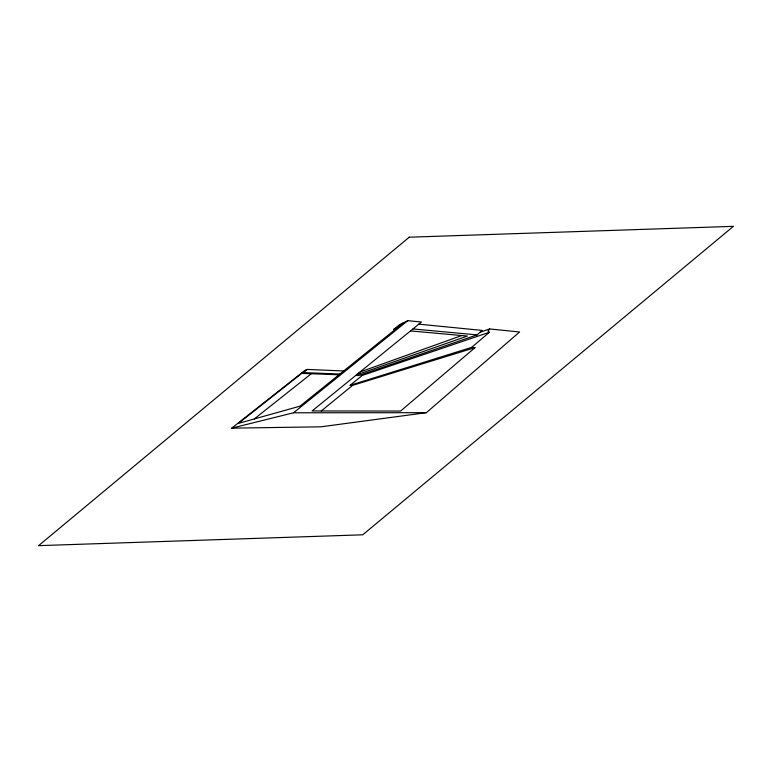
<?xml version="1.0" encoding="UTF-8"?>
<svg xmlns="http://www.w3.org/2000/svg" width="772" height="772" viewBox="0 0 772 772"><rect width="100%" height="100%" fill="white"/><g stroke="black" fill="none" stroke-linecap="round" stroke-linejoin="round"><path stroke-width="1.16" d="M343.694 370.975L307.372 369.431L304.139 371.004L231.706 428.151L320.901 426.82L426.366 412.682L519.604 331.989L489.66 328.949L480.097 332.278M489.409 332.269L362.242 375.433L350.15 385.305L471.644 347.381L489.409 332.269L488.155 331.391A8.801 2.982 -23.9 0 1 488.271 330.638L489.66 328.949M471.644 347.381L475.002 347.641L400.62 411.051L312.1 410.945L421.435 322.04L407.799 320.66L399.635 324.626L393.691 329.412L395.129 329.538M355.757 375.443L358.806 375.559L477.028 334.884L482.297 330.426L418.82 324.163M321.268 410.965L352.592 385.373L475.002 347.641M356.683 374.7L360.842 371.699L461.733 335.55M403.65 322.667L299.999 406.168L238.345 423.413L305.741 370.222M231.706 428.151L293.553 412.779L407.799 320.66M254.287 418.955L311.28 373.745M338.937 374.796L301.746 373.378L307.372 369.431M393.691 329.412L397.628 327.521M357.137 374.719L467.388 336.052L410.511 330.927M293.553 412.779L426.366 412.682M350.15 385.305L352.592 385.373M303.348 372.606L339.883 374.044M362.242 375.433L362.136 375.424A4.043 1.37 -23.9 0 1 361.267 374.719M412.943 328.94L477.028 334.884M409.247 237.197L38.6 545.65L362.753 534.803L733.4 226.35L409.247 237.197"/></g></svg>
